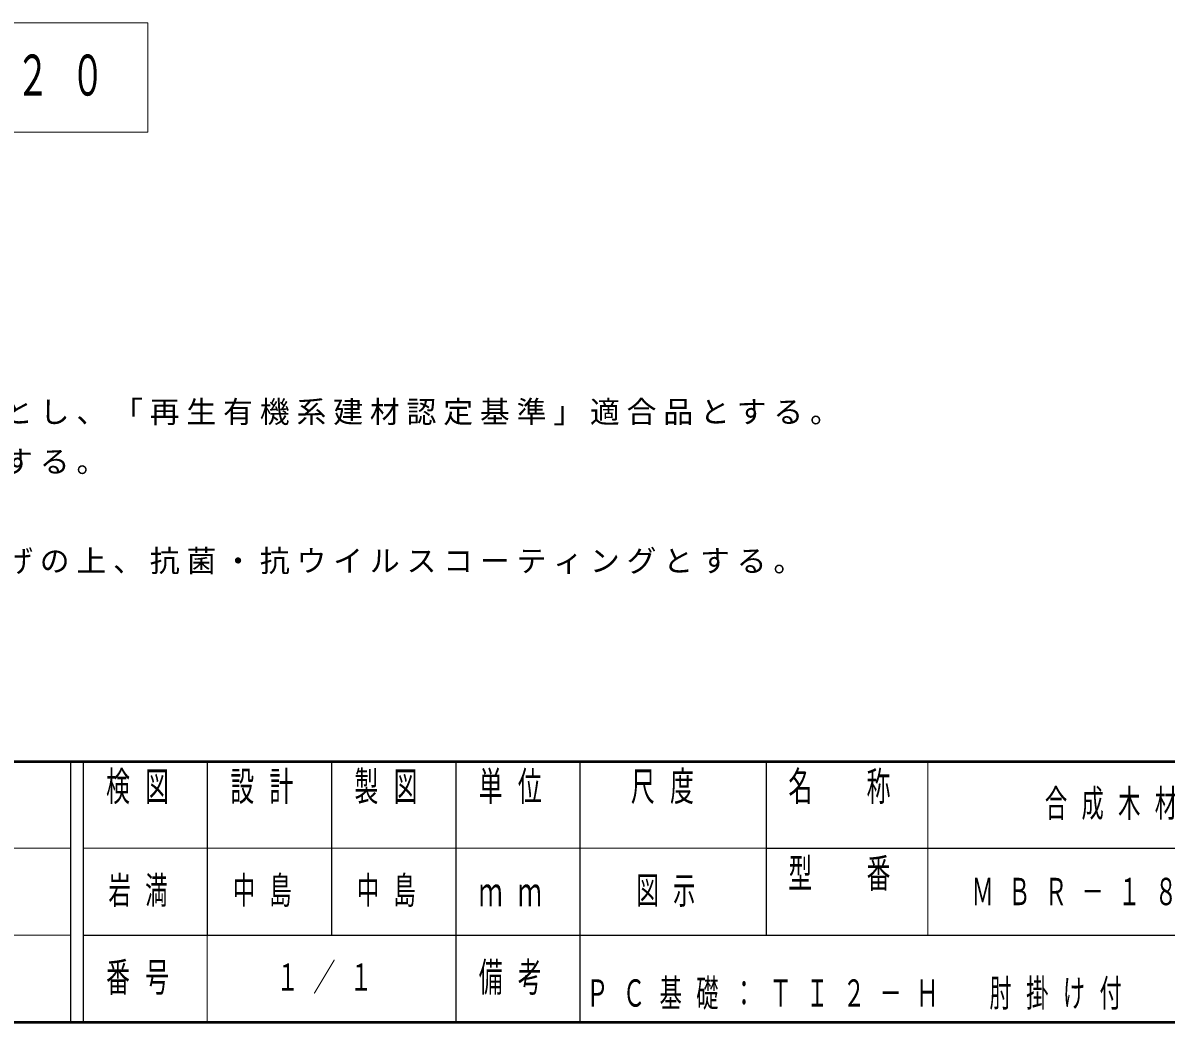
# Model space of a CAD drawing. Units: millimetres on the paper, scale 1:20. Extents: x -365 to 0, y 0 to 257.
# Drawn here: x -242.3 to -150.3, y 0 to 80.5 of the extents above; entities that cross this region are included whole.
import ezdxf

# ---------------------------------------------------------------- set-up
doc = ezdxf.new("R2010")
doc.units = ezdxf.units.MM
doc.layers.add('LY_1', color=7, linetype='Continuous', lineweight=25)
doc.layers.add('LY_3', color=7, linetype='Continuous', lineweight=13)
doc.styles.add('ＭＳ ゴシック', font='')
doc.styles.get('ＭＳ ゴシック').set_extended_font_data('MS Gothic')

msp = doc.modelspace()

# ---------------------------------------------------------------- linework, layer by layer
at = {"layer": 'LY_1', "lineweight": 13}
for p, q in [((-232.29, 80.468), (-280.09, 80.468)), ((-232.29, 71.668), (-232.29, 80.468)), ((-280.09, 71.668), (-232.29, 71.668))]:
    msp.add_line(p, q, dxfattribs=at)
at = {"layer": 'LY_3', "lineweight": 50}
for p, q in [((-365, 21), (0, 21)), ((-365, 0), (0, 0))]:
    msp.add_line(p, q, dxfattribs=at)
at = {"layer": 'LY_3', "color": 211, "lineweight": 25}
for p, q in [((-238.5, 21), (-238.5, 0)), ((-237.5, 21), (-237.5, 0)), ((-227.5, 21), (-227.5, 7)), ((-217.5, 21), (-217.5, 7)), ((-207.5, 21), (-207.5, 0)), ((-197.5, 21), (-197.5, 7)), ((-182.5, 21), (-182.5, 7)), ((-182.5, 14), (-70, 14)), ((-237.5, 7), (0, 7))]:
    msp.add_line(p, q, dxfattribs=at)
at = {"layer": 'LY_3'}
for p, q in [((-169.5, 21), (-169.5, 7)), ((-365, 14), (-238.5, 14)), ((-237.5, 14), (-182.5, 14)), ((-365, 7), (-238.5, 7)), ((-227.5, 7), (-227.5, 0))]:
    msp.add_line(p, q, dxfattribs=at)
at = {"layer": 'LY_3', "lineweight": 25}
msp.add_line((-197.5, 7), (-197.5, 0), dxfattribs=at)

# ---------------------------------------------------------------- texts
at = {"layer": 'LY_1', "style": 'ＭＳ ゴシック'}
for s, insert, char_height, attachment_point in [('\\T1.64;\\W0.6;正面図\u3000Ｓ＝１／２０', (-256.19, 76.068), 3.299, 5), ('\\T1.23;合成木材は、木粉入り再生プラスチック（ポリプロピレン系、色：サンディーブラウン）とし、「再生有機系建材認定基準」適合品とする。', (-362.052, 48.036), 1.76, 7), ('\\T1.23;鋼材は、電気亜鉛メッキ処理の上、ポリエステル樹脂粉体塗装（ダークグレー）仕上げとする。', (-362.052, 44.036), 1.76, 7), ('\\T1.23;肘掛けは、アルミ合金鋳物\u3000ＡＣ３Ａとし、ウレタン樹脂塗料塗装（ダークグレー）仕上げの上、抗菌・抗ウイルスコーティングとする。', (-362.052, 36.036), 1.76, 7), ('\\T1.64;\\W0.6;合成木材ベンチ', (-149.75, 17.5), 2.199, 5), ('\\T1.64;\\W0.6;岩満', (-232.5, 10.5), 2.199, 5), ('\\T1.64;\\W0.6;中島', (-222.5, 10.5), 2.199, 5), ('\\T1.64;\\W0.6;中島', (-212.5, 10.5), 2.199, 5), ('\\T1.64;\\W0.6;図示', (-190, 10.5), 2.199, 5), ('\\T1.64;\\W0.6;ＭＢＲ－１８Ｈ＋２ＫＶ', (-149.75, 10.5), 2.199, 5), ('\\T1.64;\\W0.6;１／１', (-217.5, 3.5), 2.199, 5), ('\\T1.64;\\W0.6;ＰＣ基礎：ＴＩ２－Ｈ\u3000肘掛け付', (-197, 1), 2.199, 7)]:
    msp.add_mtext(s, dxfattribs=dict(at, insert=insert, char_height=char_height, attachment_point=attachment_point))
at = {"layer": 'LY_3', "color": 4, "char_height": 2.346, "style": 'ＭＳ ゴシック'}
for s, insert, attachment_point in [('\\T1.64;\\W0.6;検図', (-232.5, 20.167), 2), ('\\T1.64;\\W0.6;設計', (-222.5, 20.167), 2), ('\\T1.64;\\W0.6;製図', (-212.5, 20.167), 2), ('\\T1.64;\\W0.6;単位', (-202.5, 20.167), 2), ('\\T1.64;\\W0.6;尺度', (-190.25, 20.167), 2), ('\\T1.64;\\W0.6;名\u3000称', (-176, 20.167), 2), ('\\T1.64;\\W0.6;型\u3000番', (-176, 13.167), 2), ('\\T1.64;\\W0.6;ｍｍ', (-202.5, 10.5), 5), ('\\T1.64;\\W0.6;番号', (-232.5, 3.5), 5), ('\\T1.64;\\W0.6;備考', (-202.5, 3.5), 5)]:
    msp.add_mtext(s, dxfattribs=dict(at, insert=insert, attachment_point=attachment_point))

doc.saveas('drawing.dxf')
